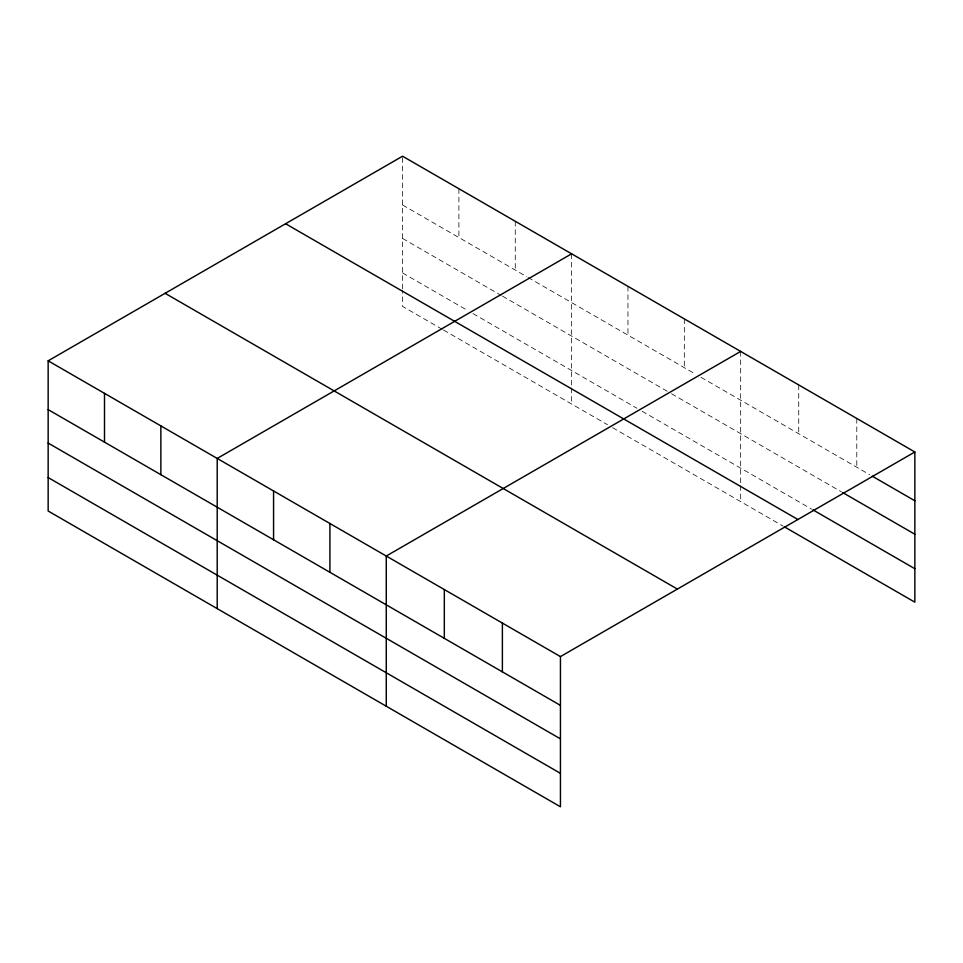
<?xml version="1.0" encoding="UTF-8"?>
<svg xmlns="http://www.w3.org/2000/svg" width="963" height="963" viewBox="0 0 963 963"><rect width="100%" height="100%" fill="white"/><g stroke="black" fill="none" stroke-linecap="round" stroke-linejoin="round"><path stroke-width="0.72" stroke-dasharray="4.82 3.61" d="M402.558 288.936L402.558 156.211M402.558 204.999L526.785 276.718M528.073 277.464L695.84 374.33M700.968 377.279L869.697 474.699M402.558 238.463L501.169 295.4M502.457 296.135L670.236 393M671.512 393.735L841.313 491.768M402.558 272.938L467.874 310.652M473.002 313.601L636.928 408.252M642.056 411.213L811.628 509.114M442.258 329.322L402.558 306.403L402.558 290.393M443.546 330.056L607.472 424.707M612.6 427.668L783.244 526.195M856.793 418.46L856.793 467.248M798.736 384.947L798.736 433.723M740.667 351.423L740.667 484.148M740.667 485.605L740.667 501.603M684.32 318.885L684.32 367.673M627.96 286.348L627.96 335.136M571.613 253.823L571.613 386.548M571.613 388.005L571.613 404.003M515.265 221.285L515.265 270.073M458.906 188.748L458.906 237.536"/><path stroke-width="1.44" d="M48.15 360.824L560.442 656.597L560.442 806.789L48.15 511.016L48.15 360.824L402.558 156.211L914.85 451.984L914.85 602.176L784.532 526.93M571.613 253.823L217.205 458.436L217.205 608.616M740.667 351.423L386.259 556.036L386.259 706.228M560.442 656.597L914.85 451.984M872.273 476.191L914.85 500.772M842.601 492.514L914.85 534.236M812.928 509.86L914.85 568.712M285.602 223.741L797.894 519.502M165.106 293.306L677.398 589.079M48.15 409.612L560.442 705.385M48.15 443.076L560.442 738.85M48.15 477.552L560.442 773.325M502.385 623.073L502.385 671.861M444.328 589.561L444.328 638.337M329.912 523.499L329.912 572.287M273.564 490.974L273.564 539.749M160.857 425.899L160.857 474.687M104.498 393.361L104.498 442.149"/></g></svg>
